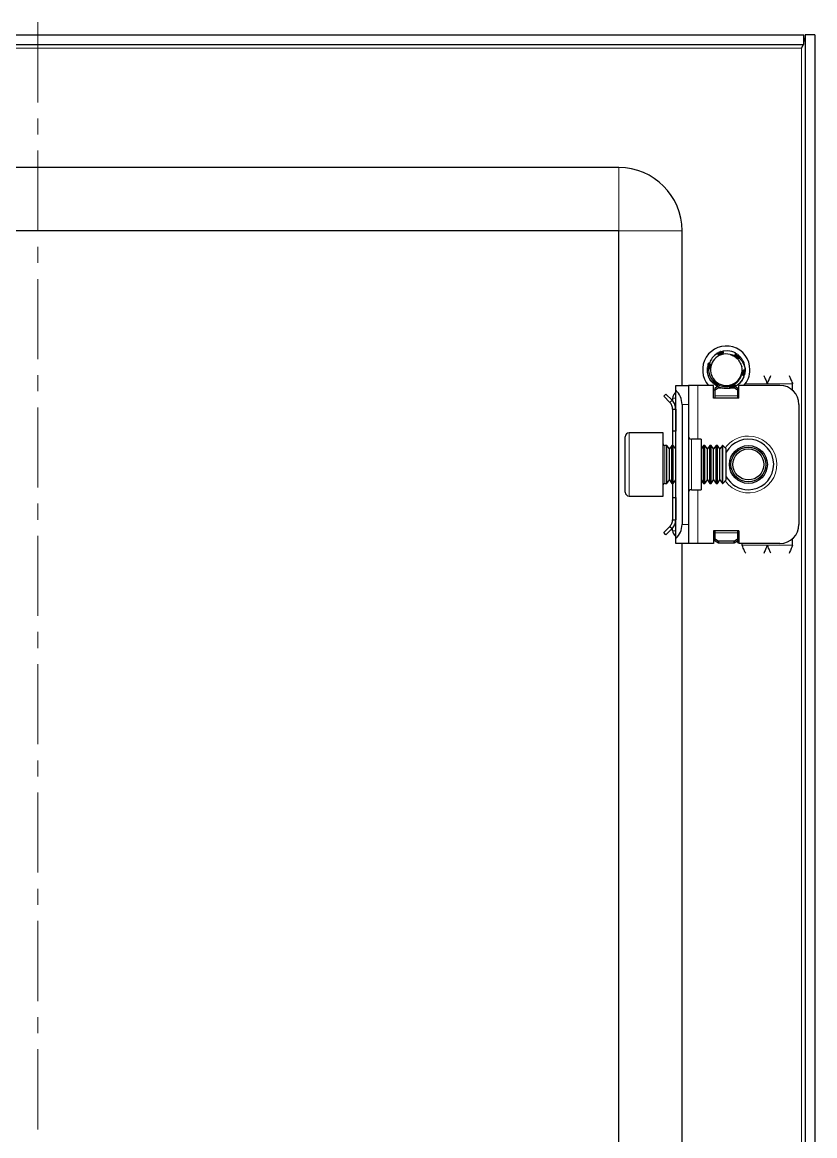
# Model space of a CAD drawing. Header units: millimetres. Extents: x 217 to 1169, y -597 to 1161.
# Drawn here: x 1043.3 to 1168.8, y 889.7 to 1066 of the extents above; entities that cross this region are included whole.
import ezdxf

# ---------------------------------------------------------------- set-up
doc = ezdxf.new("R2010")
doc.units = ezdxf.units.MM
doc.linetypes.add('CENTERX2', pattern=[20.32, 12.7, -2.54, 2.54, -2.54])
doc.layers.add('FORMAT', color=7, linetype='Continuous')

msp = doc.modelspace()

# ---------------------------------------------------------------- linework, layer by layer
at = {"color": 7, "linetype": 'Continuous', "lineweight": 25}
for p, q in [((924.48, 1064), (1167.08, 1064)), ((1167.08, 1062.5), (1167.08, 1064)), ((1168.78, 1064), (1167.28, 1064)), ((1167.28, 1064), (1167.28, -497)), ((1168.78, 1064), (1168.78, -497)), ((924.48, 1062.5), (1167.08, 1062.5)), ((1166.93, 1062.5), (1166.68, 1061.9)), ((1137.78, 1043), (953.78, 1043)), ((1137.78, 1033), (953.78, 1033)), ((1137.78, -466), (1137.78, 1033)), ((1147.78, 1008.5), (1147.78, 1033)), ((1153.16, 1013.53), (1153.36, 1013.64)), ((1153.33, 1013.63), (1153.29, 1013.61)), ((1153.34, 1013.56), (1153.29, 1013.61)), ((1153.33, 1013.63), (1153.56, 1013.71)), ((1153.52, 1013.72), (1153.47, 1013.7)), ((1153.71, 1013.8), (1153.66, 1013.79)), ((1153.71, 1013.8), (1153.93, 1013.88)), ((1153.9, 1013.87), (1153.85, 1013.86)), ((1154.09, 1013.92), (1154.05, 1013.91)), ((1154.98, 1014), (1154.23, 1013.93)), ((1151.86, 1011.71), (1151.94, 1011.94)), ((1151.92, 1011.9), (1151.9, 1011.85)), ((1156.48, 1013.48), (1156.43, 1013.51)), ((1156.64, 1013.36), (1156.6, 1013.39)), ((1156.8, 1013.22), (1156.76, 1013.26)), ((1156.94, 1013.08), (1156.91, 1013.12)), ((1156.94, 1013.08), (1157.06, 1012.95)), ((1157.05, 1012.96), (1157.04, 1012.98)), ((1157.07, 1011.87), (1157.24, 1011.46)), ((1151.78, 1011.1), (1151.81, 1011.35)), ((1151.78, 1010.89), (1151.81, 1011.13)), ((1151.78, 1011.1), (1151.78, 1011.05)), ((1151.78, 1010.89), (1151.79, 1010.84)), ((1151.8, 1011.3), (1151.79, 1011.25)), ((1151.8, 1010.69), (1151.8, 1010.65)), ((1151.82, 1011.51), (1151.82, 1011.46)), ((1151.82, 1010.5), (1151.83, 1010.46)), ((1151.86, 1011.71), (1151.85, 1011.66)), ((1151.86, 1010.32), (1151.87, 1010.28)), ((1151.91, 1010.14), (1151.92, 1010.1)), ((1157.62, 1010.02), (1157.63, 1010.07)), ((1157.67, 1010.2), (1157.68, 1010.25)), ((1157.77, 1010.81), (1157.71, 1010.5)), ((1157.72, 1010.4), (1157.73, 1010.45)), ((1157.75, 1010.6), (1157.76, 1010.65)), ((1157.77, 1010.81), (1157.78, 1010.86)), ((1157.78, 1011), (1157.78, 1011)), ((1146.78, 1008.5), (1148.78, 1008.5)), ((1146.78, 1007.74), (1146.78, 1008.5)), ((1148.78, 1008.5), (1148.78, 1005.5)), ((1150.28, 1008.5), (1148.78, 1008.5)), ((1152.78, 1008.5), (1150.28, 1008.5)), ((1151.97, 1009.97), (1151.97, 1009.96)), ((1152.56, 1008.99), (1152.59, 1008.96)), ((1152.69, 1008.85), (1152.72, 1008.82)), ((1152.78, 1006.5), (1152.78, 1008.5)), ((1153, 1008.59), (1152.79, 1008.77)), ((1152.84, 1008.72), (1152.88, 1008.69)), ((1153, 1008.59), (1153.04, 1008.56)), ((1153.03, 1008.12), (1153.37, 1008.37)), ((1153.17, 1008.47), (1153.21, 1008.45)), ((1153.35, 1008.37), (1153.21, 1008.48)), ((1153.35, 1008.37), (1153.35, 1008.48)), ((1153.35, 1008.37), (1153.39, 1008.34)), ((1156.13, 1008.41), (1156.53, 1008.12)), ((1156.78, 1006.5), (1156.78, 1008.5)), ((1163.28, 1008.5), (1156.78, 1008.5)), ((1157.55, 1009.89), (1157.45, 1009.7)), ((1157.56, 1009.88), (1157.46, 1009.7)), ((1165.28, 1007.74), (1165.28, 1008.75)), ((1145.22, 1007.14), (1144.87, 1006.79)), ((1145.84, 1005.81), (1144.87, 1006.79)), ((1146.2, 1006.17), (1145.22, 1007.14)), ((1146.57, 1007.21), (1146.78, 1007.42)), ((1146.78, 984.27), (1146.78, 1007.74)), ((1153.03, 1007.69), (1152.78, 1007.83)), ((1153.53, 1008.12), (1153.03, 1007.77)), ((1153.03, 1007.77), (1153.03, 1008.12)), ((1153.03, 1006.86), (1153.03, 1007.77)), ((1153.03, 1006.5), (1153.03, 1006.86)), ((1153.53, 1008.12), (1153.93, 1008.12)), ((1153.71, 1008.2), (1153.75, 1008.19)), ((1153.88, 1008.14), (1153.93, 1008.13)), ((1154.06, 1008.09), (1154.11, 1008.08)), ((1155.23, 1008.04), (1155.05, 1008.02)), ((1155.38, 1008.06), (1155.42, 1008.07)), ((1155.62, 1008.12), (1156.03, 1008.12)), ((1156.53, 1007.77), (1156.03, 1008.12)), ((1156.53, 1008.12), (1156.53, 1007.77)), ((1156.53, 1007.77), (1156.53, 1006.86)), ((1156.53, 1006.86), (1156.53, 1006.5)), ((1156.78, 1007.83), (1156.58, 1007.71)), ((1156.58, 1007.71), (1156.58, 1006.5)), ((1145.84, 1005.81), (1146.2, 1006.17)), ((1146.28, 1006.5), (1146.28, 1006.11)), ((1146.28, 1004.75), (1146.78, 1004.75)), ((1146.28, 1004.75), (1146.28, 1001.25)), ((1146.78, 1004.75), (1146.78, 1001.25)), ((1147.78, 1005.5), (1147.78, 986.5)), ((1148.78, 1005.5), (1148.78, 986.5)), ((1156.78, 1006.5), (1152.78, 1006.5)), ((1166.28, 1005.5), (1166.28, 986.5)), ((1146.78, 1001.25), (1146.28, 1001.25)), ((1146.28, 1001.25), (1146.28, 999)), ((1138.78, 991.6), (1138.78, 1000.4)), ((1144.78, 1001), (1139.38, 1001)), ((1144.78, 991), (1144.78, 1001)), ((1150.78, 1000), (1149.28, 1000)), ((1150.78, 1000), (1150.78, 992)), ((1145.39, 999), (1145.03, 999)), ((1145.78, 998.45), (1145.39, 999)), ((1145.39, 998.53), (1145.39, 999)), ((1145.39, 993), (1145.39, 998.53)), ((1146.17, 999), (1145.78, 998.45)), ((1145.78, 998.06), (1145.78, 998.45)), ((1145.78, 993.56), (1145.78, 998.06)), ((1146.39, 999), (1146.17, 999)), ((1146.17, 998.53), (1146.17, 999)), ((1146.17, 993), (1146.17, 998.53)), ((1146.78, 998.45), (1146.39, 999)), ((1146.39, 998.53), (1146.39, 999)), ((1146.39, 993), (1146.39, 998.53)), ((1151.17, 999), (1150.78, 998.45)), ((1151.39, 999), (1151.17, 999)), ((1151.17, 998.53), (1151.17, 999)), ((1151.17, 993), (1151.17, 998.53)), ((1151.78, 998.45), (1151.39, 999)), ((1151.39, 998.53), (1151.39, 999)), ((1151.39, 993), (1151.39, 998.53)), ((1152.17, 999), (1151.78, 998.45)), ((1151.78, 998.06), (1151.78, 998.45)), ((1151.78, 993.56), (1151.78, 998.06)), ((1152.39, 999), (1152.17, 999)), ((1152.17, 998.53), (1152.17, 999)), ((1152.17, 993), (1152.17, 998.53)), ((1152.78, 998.45), (1152.39, 999)), ((1152.39, 998.53), (1152.39, 999)), ((1152.39, 993), (1152.39, 998.53)), ((1153.17, 999), (1152.78, 998.45)), ((1152.78, 998.06), (1152.78, 998.45)), ((1152.78, 993.56), (1152.78, 998.06)), ((1153.39, 999), (1153.17, 999)), ((1153.17, 998.53), (1153.17, 999)), ((1153.17, 993), (1153.17, 998.53)), ((1153.78, 998.45), (1153.39, 999)), ((1153.39, 998.53), (1153.39, 999)), ((1153.39, 993), (1153.39, 998.53)), ((1154.17, 999), (1153.78, 998.45)), ((1153.78, 998.06), (1153.78, 998.45)), ((1153.78, 993.56), (1153.78, 998.06)), ((1154.23, 999), (1154.17, 999)), ((1154.17, 998.53), (1154.17, 999)), ((1154.17, 993), (1154.17, 998.53)), ((1154.78, 998.45), (1154.23, 999)), ((1154.23, 993), (1154.23, 999)), ((1154.78, 993.56), (1154.78, 998.45)), ((1145.03, 993), (1145.39, 993)), ((1145.39, 993), (1145.78, 993.56)), ((1145.78, 993.56), (1146.17, 993)), ((1146.17, 993), (1146.39, 993)), ((1146.28, 993), (1146.28, 990.75)), ((1146.39, 993), (1146.78, 993.56)), ((1150.78, 993.56), (1151.17, 993)), ((1151.17, 993), (1151.39, 993)), ((1151.39, 993), (1151.78, 993.56)), ((1151.78, 993.56), (1152.17, 993)), ((1152.17, 993), (1152.39, 993)), ((1152.39, 993), (1152.78, 993.56)), ((1152.78, 993.56), (1153.17, 993)), ((1153.17, 993), (1153.39, 993)), ((1153.39, 993), (1153.78, 993.56)), ((1153.78, 993.56), (1154.17, 993)), ((1154.17, 993), (1154.23, 993)), ((1154.23, 993), (1154.78, 993.56)), ((1139.38, 991), (1144.78, 991)), ((1146.28, 990.75), (1146.78, 990.75)), ((1146.28, 990.75), (1146.28, 987.25)), ((1146.78, 990.75), (1146.78, 987.25)), ((1149.28, 992), (1150.78, 992)), ((1146.28, 987.25), (1146.78, 987.25)), ((1145.84, 986.19), (1144.87, 985.22)), ((1146.2, 985.84), (1145.22, 984.86)), ((1145.84, 986.19), (1146.2, 985.84)), ((1146.28, 985.5), (1146.28, 985.96)), ((1148.78, 986.5), (1148.78, 983.5)), ((1156.78, 985.5), (1152.78, 985.5)), ((1152.78, 985.5), (1152.78, 983.5)), ((1153.03, 985.15), (1153.03, 985.5)), ((1156.53, 985.5), (1156.53, 985.15)), ((1156.58, 985.5), (1156.58, 983.62)), ((1156.78, 985.5), (1156.78, 983.5)), ((1145.22, 984.86), (1144.87, 985.22)), ((1146.78, 984.59), (1146.57, 984.8)), ((1146.78, 983.5), (1146.78, 984.27)), ((1153.03, 984.24), (1153.03, 985.15)), ((1153.03, 984.24), (1153.53, 983.88)), ((1153.03, 983.88), (1153.03, 984.24)), ((1153.53, 983.53), (1153.03, 983.88)), ((1156.03, 983.88), (1153.53, 983.88)), ((1153.53, 983.88), (1153.53, 983.53)), ((1156.03, 983.88), (1156.53, 984.24)), ((1156.03, 983.53), (1156.03, 983.88)), ((1156.53, 983.88), (1156.03, 983.53)), ((1156.53, 985.15), (1156.53, 984.24)), ((1156.53, 984.24), (1156.53, 983.88)), ((1156.58, 983.62), (1156.78, 983.62)), ((1165.28, 983.25), (1165.28, 984.27)), ((1148.78, 983.5), (1146.78, 983.5)), ((1147.78, 608.5), (1147.78, 983.5)), ((1150.28, 983.5), (1148.78, 983.5)), ((1152.78, 983.5), (1150.28, 983.5)), ((1156.03, 983.53), (1153.53, 983.53)), ((1163.28, 983.5), (1156.78, 983.5)), ((1157.28, 983.25), (1157.28, 983.5))]:
    msp.add_line(p, q, dxfattribs=at)
at = {"color": 8, "linetype": 'Continuous', "lineweight": 18}
for p, q in [((924.88, 1061.9), (1166.68, 1061.9)), ((1166.68, 1061.9), (1166.68, -494.9)), ((1137.78, 1033), (1137.78, 1043)), ((1137.78, 1033), (1147.78, 1033)), ((1150.28, 1008.5), (1150.28, 1000)), ((1157.78, 1008.75), (1161.28, 1008.75)), ((1165.28, 1008.75), (1161.28, 1008.75)), ((1146.78, 1007), (1146.57, 1007.21)), ((1156.53, 1006.86), (1153.03, 1006.86)), ((1146.78, 1006.5), (1146.28, 1006.5)), ((1148.78, 1005.5), (1147.78, 1005.5)), ((1139.38, 1001), (1139.38, 991)), ((1149.28, 1000), (1149.28, 992)), ((1145.03, 999), (1145.03, 994.39)), ((1145.03, 994.39), (1145.03, 993)), ((1150.28, 992), (1150.28, 983.5)), ((1146.78, 985.5), (1146.28, 985.5)), ((1147.78, 986.5), (1148.78, 986.5)), ((1146.78, 985), (1146.57, 984.8)), ((1153.03, 985.15), (1156.53, 985.15)), ((1161.28, 983.25), (1157.28, 983.25)), ((1165.28, 983.25), (1161.28, 983.25))]:
    msp.add_line(p, q, dxfattribs=at)
at = {"color": 7, "linetype": 'Continuous', "lineweight": 25}
for radius in [3, 2.76, 2.45]:
    msp.add_circle((1158.28, 996), radius, dxfattribs=at)
for centre, radius, start, end in [((1137.78, 1033), 10, 0, 90), ((1154.78, 1011), 3.75, 0, 221.8103), ((1154.78, 1011), 3, 59.9286, 86.2193), ((1154.78, 1011), 2.5, 108.5944, 168.5944), ((1154.78, 1011), 2.5, 75.8881, 108.5944), ((1154.78, 1011), 3, 360, 40.7437), ((1154.78, 1011), 2.5, 168.5944, 228.5944), ((1154.78, 1011), 2.5, 288.5944, 348.5944), ((1154.78, 1011), 2.5, 348.5944, 10.5165), ((1154.78, 1011), 3.75, 318.1897, 0), ((1154.78, 1011), 2.5, 228.5944, 288.5944), ((1163.28, 1005.5), 3, 0, 90), ((1147.28, 1006.5), 1, 135, 180), ((1144.78, 1005.5), 3, 360, 48.1897), ((1139.38, 1000.4), 0.6, 90, 180), ((1149.28, 1000.5), 0.5, 180, 270), ((1158.28, 996), 4, 270, 151.045), ((1145.03, 999.25), 0.25, 180, 270), ((1145.03, 992.75), 0.25, 90, 180), ((1158.28, 996), 4, 208.955, 270), ((1139.38, 991.6), 0.6, 180, 270), ((1149.28, 991.5), 0.5, 90, 180), ((1147.28, 985.5), 1, 180, 225), ((1144.78, 986.5), 3, 311.8103, 0), ((1163.28, 986.5), 3, 270, 360)]:
    msp.add_arc(centre, radius, start, end, dxfattribs=at)
at = {"color": 8, "linetype": 'Continuous', "lineweight": 18}
for start, end in [(215.4622, 90), (90, 144.5378)]:
    msp.add_arc((1158.28, 996), 4.5, start, end, dxfattribs=at)
at = {"color": 7, "linetype": 'Continuous', "lineweight": 25}
for points, knots in [([(1167.28, 1064), (1167.27, 1063.82), (1167.25, 1063.46), (1167.16, 1063.09), (1167.08, 1062.89), (1167.08, 1062.89)], [0, 0, 0, 0, 0.48755, 0.97507, 1, 1, 1, 1]), ([(1153.33, 1013.63), (1153.36, 1013.61), (1153.42, 1013.57), (1153.49, 1013.5), (1153.53, 1013.44), (1153.55, 1013.4), (1153.55, 1013.39)], [0, 0, 0, 0, 0.319514, 0.608493, 0.891527, 1, 1, 1, 1]), ([(1153.63, 1013.37), (1153.63, 1013.37), (1153.63, 1013.4), (1153.61, 1013.47), (1153.58, 1013.56), (1153.53, 1013.64), (1153.49, 1013.68), (1153.47, 1013.7)], [0, 0, 0, 0, 0.00279, 0.269575, 0.536371, 0.765499, 1, 1, 1, 1]), ([(1153.52, 1013.72), (1153.55, 1013.7), (1153.6, 1013.66), (1153.66, 1013.58), (1153.7, 1013.5), (1153.73, 1013.42), (1153.73, 1013.37), (1153.74, 1013.35)], [0, 0, 0, 0, 0.234253, 0.442787, 0.646465, 0.841043, 1, 1, 1, 1]), ([(1153.77, 1013.34), (1153.77, 1013.37), (1153.78, 1013.44), (1153.78, 1013.53), (1153.75, 1013.63), (1153.71, 1013.71), (1153.68, 1013.76), (1153.66, 1013.79)], [0, 0, 0, 0, 0.181695, 0.396783, 0.61186, 0.803681, 1, 1, 1, 1]), ([(1153.71, 1013.8), (1153.73, 1013.78), (1153.78, 1013.73), (1153.83, 1013.65), (1153.87, 1013.57), (1153.88, 1013.48), (1153.88, 1013.41), (1153.87, 1013.37), (1153.87, 1013.35)], [0, 0, 0, 0, 0.208724, 0.39105, 0.568219, 0.73683, 0.894853, 1, 1, 1, 1]), ([(1153.89, 1013.35), (1153.89, 1013.36), (1153.91, 1013.4), (1153.93, 1013.47), (1153.94, 1013.57), (1153.93, 1013.67), (1153.9, 1013.77), (1153.87, 1013.83), (1153.85, 1013.86)], [0, 0, 0, 0, 0.043388, 0.23288, 0.422274, 0.611632, 0.803279, 1, 1, 1, 1]), ([(1153.9, 1013.87), (1153.92, 1013.84), (1153.96, 1013.79), (1154, 1013.7), (1154.02, 1013.62), (1154.02, 1013.54), (1154.01, 1013.46), (1154, 1013.41), (1153.98, 1013.38), (1153.98, 1013.37)], [0, 0, 0, 0, 0.198483, 0.367712, 0.531083, 0.685778, 0.830503, 0.965152, 1, 1, 1, 1]), ([(1154.23, 1013.93), (1154.24, 1013.91), (1154.26, 1013.86), (1154.28, 1013.79), (1154.28, 1013.71), (1154.26, 1013.63), (1154.22, 1013.55), (1154.16, 1013.47), (1154.07, 1013.41), (1154.01, 1013.38), (1153.98, 1013.37)], [0, 0, 0, 0, 0.098631, 0.238541, 0.378532, 0.49895, 0.601027, 0.777401, 0.9101, 1, 1, 1, 1]), ([(1154, 1013.39), (1154.01, 1013.41), (1154.04, 1013.46), (1154.07, 1013.55), (1154.09, 1013.65), (1154.09, 1013.78), (1154.06, 1013.86), (1154.05, 1013.91)], [0, 0, 0, 0, 0.13286, 0.29106, 0.491007, 0.69089, 1, 1, 1, 1]), ([(1154.09, 1013.92), (1154.1, 1013.9), (1154.13, 1013.84), (1154.16, 1013.76), (1154.17, 1013.68), (1154.16, 1013.6), (1154.13, 1013.51), (1154.09, 1013.45), (1154.06, 1013.41)], [0, 0, 0, 0, 0.16279, 0.324686, 0.479688, 0.626058, 0.76302, 1, 1, 1, 1]), ([(1154.08, 1013.42), (1154.09, 1013.43), (1154.12, 1013.45), (1154.15, 1013.51), (1154.2, 1013.59), (1154.23, 1013.68), (1154.24, 1013.77), (1154.24, 1013.86), (1154.24, 1013.91), (1154.23, 1013.93)], [0, 0, 0, 0, 0.036757, 0.196192, 0.355485, 0.51469, 0.719746, 0.882005, 1, 1, 1, 1]), ([(1156.25, 1013.19), (1156.24, 1013.21), (1156.23, 1013.25), (1156.22, 1013.33), (1156.23, 1013.42), (1156.24, 1013.51), (1156.27, 1013.57), (1156.28, 1013.6)], [0, 0, 0, 0, 0.113604, 0.31095, 0.508229, 0.75166, 1, 1, 1, 1]), ([(1156.3, 1013.59), (1156.3, 1013.55), (1156.3, 1013.48), (1156.27, 1013.39), (1156.25, 1013.33), (1156.23, 1013.3), (1156.23, 1013.3)], [0, 0, 0, 0, 0.357139, 0.680979, 0.998183, 1, 1, 1, 1]), ([(1156.27, 1013.58), (1156.32, 1013.57), (1156.38, 1013.55), (1156.42, 1013.51), (1156.43, 1013.5)], [0, 0, 0, 0, 0.802453, 1, 1, 1, 1]), ([(1152.33, 1011.54), (1152.31, 1011.56), (1152.29, 1011.61), (1152.24, 1011.67), (1152.16, 1011.74), (1152.08, 1011.8), (1151.99, 1011.83), (1151.93, 1011.85), (1151.9, 1011.85)], [0, 0, 0, 0, 0.112687, 0.266978, 0.464332, 0.661607, 0.829157, 1, 1, 1, 1]), ([(1151.91, 1011.83), (1151.91, 1011.86), (1151.93, 1011.97), (1151.98, 1012.07), (1152.02, 1012.15)], [0, 0, 0, 0, 0.218168, 1, 1, 1, 1]), ([(1151.92, 1011.9), (1151.95, 1011.89), (1152.01, 1011.89), (1152.09, 1011.87), (1152.16, 1011.83), (1152.23, 1011.78), (1152.28, 1011.73), (1152.31, 1011.67), (1152.33, 1011.63), (1152.34, 1011.61)], [0, 0, 0, 0, 0.164802, 0.328662, 0.485343, 0.633184, 0.771489, 0.900657, 1, 1, 1, 1]), ([(1153.32, 1013.56), (1153.25, 1013.51), (1152.9, 1013.28), (1152.41, 1012.77), (1152.18, 1012.22), (1152.08, 1011.97)], [0, 0, 0, 0, 0.128781, 0.613629, 1, 1, 1, 1]), ([(1152.08, 1011.97), (1152.08, 1011.97), (1152.11, 1011.96), (1152.17, 1011.93), (1152.23, 1011.89), (1152.27, 1011.83), (1152.31, 1011.76), (1152.34, 1011.65), (1152.34, 1011.56), (1152.33, 1011.51), (1152.33, 1011.5)], [0, 0, 0, 0, 0.022761, 0.192243, 0.346896, 0.477535, 0.588677, 0.783334, 0.968624, 1, 1, 1, 1]), ([(1152.35, 1011.57), (1152.34, 1011.6), (1152.33, 1011.67), (1152.29, 1011.75), (1152.24, 1011.83), (1152.18, 1011.89), (1152.13, 1011.94), (1152.09, 1011.96), (1152.08, 1011.97)], [0, 0, 0, 0, 0.182737, 0.363423, 0.543947, 0.724373, 0.904747, 1, 1, 1, 1]), ([(1153.98, 1013.37), (1153.97, 1013.37), (1153.92, 1013.35), (1153.85, 1013.34), (1153.75, 1013.34), (1153.66, 1013.35), (1153.57, 1013.38), (1153.49, 1013.42), (1153.41, 1013.46), (1153.36, 1013.51), (1153.33, 1013.55), (1153.32, 1013.56)], [0, 0, 0, 0, 0.0429601, 0.1733, 0.2742626, 0.4010814, 0.5277159, 0.6542588, 0.7807587, 0.9368521, 1, 1, 1, 1]), ([(1155.39, 1013.43), (1155.67, 1013.38), (1155.97, 1013.32), (1156.24, 1013.19), (1156.25, 1013.19)], [0, 0, 0, 0, 0.965671, 1, 1, 1, 1]), ([(1155.39, 1013.43), (1155.48, 1013.39), (1155.62, 1013.33), (1155.75, 1013.26), (1155.79, 1013.24)], [0, 0, 0, 0, 0.681733, 1, 1, 1, 1]), ([(1155.79, 1013.24), (1155.86, 1013.2), (1156.18, 1013.04), (1156.7, 1012.63), (1156.95, 1012.12), (1157.07, 1011.87)], [0, 0, 0, 0, 0.130652, 0.560007, 1, 1, 1, 1]), ([(1156.24, 1013.21), (1156.26, 1013.23), (1156.31, 1013.27), (1156.37, 1013.34), (1156.41, 1013.42), (1156.43, 1013.48), (1156.43, 1013.51)], [0, 0, 0, 0, 0.228254, 0.510351, 0.752319, 1, 1, 1, 1]), ([(1156.85, 1012.79), (1156.83, 1012.78), (1156.79, 1012.77), (1156.7, 1012.76), (1156.6, 1012.78), (1156.52, 1012.82), (1156.44, 1012.87), (1156.35, 1012.95), (1156.28, 1013.07), (1156.26, 1013.15), (1156.25, 1013.19)], [0, 0, 0, 0, 0.0736464, 0.1695635, 0.351373, 0.4388934, 0.519676, 0.6829056, 0.8511995, 1, 1, 1, 1]), ([(1156.48, 1013.48), (1156.47, 1013.44), (1156.46, 1013.37), (1156.43, 1013.28), (1156.38, 1013.2), (1156.33, 1013.14), (1156.29, 1013.11), (1156.27, 1013.1)], [0, 0, 0, 0, 0.240212, 0.454711, 0.664287, 0.864517, 1, 1, 1, 1]), ([(1156.29, 1013.07), (1156.31, 1013.08), (1156.37, 1013.1), (1156.45, 1013.16), (1156.52, 1013.23), (1156.57, 1013.3), (1156.59, 1013.36), (1156.6, 1013.39)], [0, 0, 0, 0, 0.172104, 0.391099, 0.610089, 0.802801, 1, 1, 1, 1]), ([(1156.64, 1013.36), (1156.64, 1013.32), (1156.62, 1013.25), (1156.58, 1013.17), (1156.52, 1013.1), (1156.46, 1013.04), (1156.4, 1013), (1156.35, 1012.99), (1156.34, 1012.99)], [0, 0, 0, 0, 0.209239, 0.392702, 0.571062, 0.740844, 0.899958, 1, 1, 1, 1]), ([(1156.35, 1012.96), (1156.36, 1012.96), (1156.4, 1012.97), (1156.48, 1013), (1156.57, 1013.04), (1156.65, 1013.1), (1156.71, 1013.17), (1156.75, 1013.23), (1156.76, 1013.26)], [0, 0, 0, 0, 0.0505, 0.241124, 0.431653, 0.622154, 0.808692, 1, 1, 1, 1]), ([(1156.8, 1013.22), (1156.79, 1013.19), (1156.76, 1013.13), (1156.71, 1013.05), (1156.65, 1012.99), (1156.58, 1012.94), (1156.5, 1012.91), (1156.45, 1012.9), (1156.42, 1012.9), (1156.41, 1012.9)], [0, 0, 0, 0, 0.198035, 0.367663, 0.531495, 0.686664, 0.831818, 0.981917, 1, 1, 1, 1]), ([(1156.43, 1012.88), (1156.43, 1012.88), (1156.47, 1012.88), (1156.53, 1012.89), (1156.62, 1012.91), (1156.7, 1012.94), (1156.78, 1012.99), (1156.85, 1013.04), (1156.89, 1013.09), (1156.91, 1013.12)], [0, 0, 0, 0, 0.018281, 0.175639, 0.332896, 0.490097, 0.647274, 0.821632, 1, 1, 1, 1]), ([(1156.94, 1013.08), (1156.93, 1013.06), (1156.9, 1013.01), (1156.84, 1012.94), (1156.77, 1012.89), (1156.7, 1012.85), (1156.63, 1012.83), (1156.55, 1012.83), (1156.5, 1012.84), (1156.48, 1012.84)], [0, 0, 0, 0, 0.159446, 0.318034, 0.469983, 0.61348, 0.747649, 0.872856, 1, 1, 1, 1]), ([(1156.49, 1012.83), (1156.52, 1012.82), (1156.58, 1012.81), (1156.66, 1012.81), (1156.74, 1012.82), (1156.83, 1012.84), (1156.93, 1012.89), (1157, 1012.95), (1157.04, 1012.98)], [0, 0, 0, 0, 0.149407, 0.278563, 0.407661, 0.536722, 0.727045, 1, 1, 1, 1]), ([(1157.05, 1012.96), (1157.04, 1012.94), (1157.01, 1012.89), (1156.94, 1012.83), (1156.89, 1012.8), (1156.86, 1012.79), (1156.85, 1012.79)], [0, 0, 0, 0, 0.315056, 0.630194, 0.945514, 1, 1, 1, 1]), ([(1156.85, 1012.79), (1156.88, 1012.76), (1157.12, 1012.54), (1157.47, 1012.08), (1157.71, 1011.47), (1157.76, 1011.12), (1157.78, 1011)], [0, 0, 0, 0, 0.050685, 0.485619, 0.826643, 1, 1, 1, 1]), ([(1151.78, 1011.1), (1151.81, 1011.11), (1151.88, 1011.14), (1151.97, 1011.17), (1152.06, 1011.17), (1152.11, 1011.16), (1152.13, 1011.16)], [0, 0, 0, 0, 0.2937792, 0.5589816, 0.8184942, 1, 1, 1, 1]), ([(1152.01, 1011.07), (1151.99, 1011.07), (1151.94, 1011.08), (1151.87, 1011.07), (1151.81, 1011.06), (1151.78, 1011.05)], [0, 0, 0, 0, 0.236131, 0.613435, 1, 1, 1, 1]), ([(1152.56, 1008.99), (1152.43, 1009.14), (1152.15, 1009.49), (1151.86, 1010.15), (1151.81, 1010.66), (1151.78, 1010.92)], [0, 0, 0, 0, 0.274163, 0.639603, 1, 1, 1, 1]), ([(1152.18, 1011.2), (1152.17, 1011.21), (1152.14, 1011.23), (1152.06, 1011.25), (1151.97, 1011.27), (1151.88, 1011.27), (1151.82, 1011.26), (1151.79, 1011.25)], [0, 0, 0, 0, 0.050156, 0.304513, 0.55888, 0.776903, 1, 1, 1, 1]), ([(1151.89, 1010.26), (1151.88, 1010.3), (1151.81, 1010.45), (1151.8, 1010.61), (1151.79, 1010.73)], [0, 0, 0, 0, 0.28291, 1, 1, 1, 1]), ([(1151.8, 1011.3), (1151.83, 1011.32), (1151.89, 1011.34), (1151.99, 1011.35), (1152.08, 1011.35), (1152.16, 1011.33), (1152.22, 1011.31), (1152.24, 1011.29), (1152.24, 1011.29)], [0, 0, 0, 0, 0.227908, 0.430276, 0.627707, 0.816134, 0.99284, 1, 1, 1, 1]), ([(1151.82, 1011.51), (1151.86, 1011.52), (1151.92, 1011.53), (1152.02, 1011.54), (1152.11, 1011.52), (1152.19, 1011.49), (1152.25, 1011.45), (1152.29, 1011.42), (1152.3, 1011.4)], [0, 0, 0, 0, 0.205811, 0.38496, 0.558827, 0.724121, 0.878934, 1, 1, 1, 1]), ([(1152.26, 1011.32), (1152.23, 1011.34), (1152.18, 1011.38), (1152.09, 1011.43), (1152, 1011.45), (1151.91, 1011.47), (1151.85, 1011.46), (1151.82, 1011.46)], [0, 0, 0, 0, 0.19243, 0.403622, 0.614801, 0.805152, 1, 1, 1, 1]), ([(1152.29, 1011.45), (1152.27, 1011.48), (1152.22, 1011.52), (1152.14, 1011.58), (1152.05, 1011.63), (1151.96, 1011.65), (1151.89, 1011.66), (1151.85, 1011.66)], [0, 0, 0, 0, 0.183111, 0.381533, 0.579913, 0.787111, 1, 1, 1, 1]), ([(1151.86, 1011.71), (1151.9, 1011.71), (1151.97, 1011.72), (1152.06, 1011.71), (1152.14, 1011.68), (1152.21, 1011.64), (1152.27, 1011.59), (1152.3, 1011.55), (1152.32, 1011.53)], [0, 0, 0, 0, 0.207037, 0.38272, 0.55212, 0.712365, 0.86221, 1, 1, 1, 1]), ([(1152.04, 1009.78), (1152.04, 1009.78), (1151.97, 1009.9), (1151.93, 1010.03), (1151.9, 1010.16)], [0, 0, 0, 0, 0.0259277, 1, 1, 1, 1]), ([(1152.33, 1011.5), (1152.32, 1011.47), (1152.3, 1011.39), (1152.25, 1011.29), (1152.18, 1011.2), (1152.12, 1011.14), (1152.05, 1011.09), (1151.99, 1011.06), (1151.95, 1011.05), (1151.94, 1011.04)], [0, 0, 0, 0, 0.125166, 0.336769, 0.488675, 0.640371, 0.791962, 0.943503, 1, 1, 1, 1]), ([(1151.94, 1011.04), (1151.95, 1010.97), (1151.97, 1010.58), (1152.14, 1009.91), (1152.51, 1009.43), (1152.68, 1009.21)], [0, 0, 0, 0, 0.108003, 0.585763, 1, 1, 1, 1]), ([(1155.94, 1008.64), (1156, 1008.68), (1156.33, 1008.86), (1156.82, 1009.33), (1157.13, 1009.92), (1157.22, 1010.26), (1157.23, 1010.31)], [0, 0, 0, 0, 0.104785, 0.513079, 0.918136, 1, 1, 1, 1]), ([(1157.23, 1010.31), (1157.23, 1010.35), (1157.22, 1010.41), (1157.23, 1010.48), (1157.23, 1010.51)], [0, 0, 0, 0, 0.5444726, 1, 1, 1, 1]), ([(1157.67, 1010.2), (1157.64, 1010.2), (1157.58, 1010.2), (1157.49, 1010.22), (1157.42, 1010.25), (1157.35, 1010.29), (1157.29, 1010.34), (1157.25, 1010.4), (1157.23, 1010.43), (1157.22, 1010.45)], [0, 0, 0, 0, 0.165667, 0.330522, 0.488809, 0.638525, 0.778629, 0.909213, 1, 1, 1, 1]), ([(1157.62, 1010.02), (1157.59, 1010.03), (1157.53, 1010.03), (1157.45, 1010.06), (1157.38, 1010.11), (1157.32, 1010.16), (1157.28, 1010.22), (1157.25, 1010.28), (1157.23, 1010.34), (1157.22, 1010.37), (1157.22, 1010.38)], [0, 0, 0, 0, 0.154027, 0.307095, 0.452862, 0.590123, 0.718565, 0.838856, 0.95247, 1, 1, 1, 1]), ([(1157.23, 1010.51), (1157.23, 1010.52), (1157.24, 1010.56), (1157.26, 1010.62), (1157.28, 1010.66), (1157.29, 1010.67)], [0, 0, 0, 0, 0.157682, 0.8030401, 1, 1, 1, 1]), ([(1157.29, 1010.67), (1157.3, 1010.78), (1157.31, 1011.04), (1157.27, 1011.3), (1157.24, 1011.46)], [0, 0, 0, 0, 0.408521, 1, 1, 1, 1]), ([(1157.25, 1010.51), (1157.27, 1010.49), (1157.3, 1010.44), (1157.36, 1010.38), (1157.43, 1010.33), (1157.51, 1010.29), (1157.6, 1010.26), (1157.65, 1010.25), (1157.68, 1010.25)], [0, 0, 0, 0, 0.137266, 0.30795, 0.478578, 0.649185, 0.822833, 1, 1, 1, 1]), ([(1157.25, 1010.36), (1157.26, 1010.35), (1157.28, 1010.31), (1157.33, 1010.25), (1157.4, 1010.18), (1157.48, 1010.12), (1157.56, 1010.09), (1157.61, 1010.07), (1157.63, 1010.07)], [0, 0, 0, 0, 0.076151, 0.276704, 0.47712, 0.677473, 0.837574, 1, 1, 1, 1]), ([(1157.26, 1010.65), (1157.27, 1010.64), (1157.3, 1010.61), (1157.36, 1010.55), (1157.45, 1010.5), (1157.54, 1010.46), (1157.63, 1010.44), (1157.7, 1010.45), (1157.73, 1010.45)], [0, 0, 0, 0, 0.069872, 0.258455, 0.446951, 0.635422, 0.81547, 1, 1, 1, 1]), ([(1157.72, 1010.4), (1157.68, 1010.39), (1157.62, 1010.38), (1157.52, 1010.38), (1157.44, 1010.41), (1157.36, 1010.44), (1157.3, 1010.48), (1157.27, 1010.52), (1157.26, 1010.53)], [0, 0, 0, 0, 0.208898, 0.388587, 0.562428, 0.727295, 0.881578, 1, 1, 1, 1]), ([(1157.75, 1010.6), (1157.72, 1010.59), (1157.65, 1010.57), (1157.56, 1010.56), (1157.47, 1010.57), (1157.39, 1010.6), (1157.33, 1010.63), (1157.29, 1010.65), (1157.28, 1010.66)], [0, 0, 0, 0, 0.214065, 0.402363, 0.585629, 0.760234, 0.923894, 1, 1, 1, 1]), ([(1157.29, 1010.72), (1157.3, 1010.73), (1157.31, 1010.76), (1157.36, 1010.81), (1157.41, 1010.87), (1157.47, 1010.91), (1157.55, 1010.96), (1157.63, 1010.99), (1157.71, 1011), (1157.76, 1011), (1157.78, 1011)], [0, 0, 0, 0, 0.060221, 0.18113, 0.301988, 0.42281, 0.589437, 0.75603, 0.87711, 1, 1, 1, 1]), ([(1157.32, 1010.76), (1157.34, 1010.74), (1157.39, 1010.7), (1157.49, 1010.67), (1157.58, 1010.64), (1157.67, 1010.64), (1157.73, 1010.65), (1157.76, 1010.65)], [0, 0, 0, 0, 0.189173, 0.404697, 0.62022, 0.807935, 1, 1, 1, 1]), ([(1157.77, 1010.81), (1157.74, 1010.79), (1157.68, 1010.76), (1157.58, 1010.75), (1157.49, 1010.75), (1157.41, 1010.76), (1157.36, 1010.78), (1157.34, 1010.79)], [0, 0, 0, 0, 0.235039, 0.445532, 0.651268, 0.847853, 1, 1, 1, 1]), ([(1157.42, 1010.87), (1157.45, 1010.86), (1157.51, 1010.84), (1157.6, 1010.83), (1157.69, 1010.83), (1157.75, 1010.85), (1157.78, 1010.86)], [0, 0, 0, 0, 0.237597, 0.516729, 0.755527, 1, 1, 1, 1]), ([(1157.78, 1011.01), (1157.75, 1011), (1157.69, 1010.96), (1157.6, 1010.94), (1157.54, 1010.93), (1157.51, 1010.93)], [0, 0, 0, 0, 0.3712256, 0.7088717, 1, 1, 1, 1]), ([(1157.72, 1010.4), (1157.71, 1010.35), (1157.7, 1010.27), (1157.66, 1010.19), (1157.65, 1010.17)], [0, 0, 0, 0, 0.657988, 1, 1, 1, 1]), ([(1157.78, 1011.01), (1157.78, 1010.96), (1157.79, 1010.88), (1157.77, 1010.81), (1157.76, 1010.78)], [0, 0, 0, 0, 0.659859, 1, 1, 1, 1]), ([(1160.71, 1010.07), (1160.79, 1009.91), (1160.96, 1009.56), (1161.15, 1009.07), (1161.27, 1008.79), (1161.28, 1008.75)], [0, 0, 0, 0, 0.415483, 0.917152, 1, 1, 1, 1]), ([(1161.28, 1008.75), (1161.38, 1009), (1161.57, 1009.48), (1161.76, 1009.88), (1161.85, 1010.08)], [0, 0, 0, 0, 0.502065, 1, 1, 1, 1]), ([(1164.71, 1010.07), (1164.79, 1009.91), (1164.96, 1009.56), (1165.15, 1009.07), (1165.27, 1008.79), (1165.28, 1008.75)], [0, 0, 0, 0, 0.415483, 0.917152, 1, 1, 1, 1]), ([(1152.47, 1009.12), (1152.43, 1009.16), (1152.29, 1009.3), (1152.2, 1009.47), (1152.13, 1009.59)], [0, 0, 0, 0, 0.288707, 1, 1, 1, 1]), ([(1152.56, 1008.99), (1152.57, 1009.02), (1152.6, 1009.07), (1152.67, 1009.12), (1152.74, 1009.17), (1152.81, 1009.2), (1152.88, 1009.21), (1152.95, 1009.21), (1152.99, 1009.2), (1153, 1009.2)], [0, 0, 0, 0, 0.169226, 0.337427, 0.497935, 0.649179, 0.790582, 0.922688, 1, 1, 1, 1]), ([(1153.05, 1009.16), (1153.04, 1009.16), (1152.97, 1009.16), (1152.87, 1009.14), (1152.76, 1009.1), (1152.67, 1009.04), (1152.62, 1008.99), (1152.59, 1008.96)], [0, 0, 0, 0, 0.046579, 0.362688, 0.551736, 0.740753, 1, 1, 1, 1]), ([(1152.68, 1009.21), (1152.69, 1009.21), (1152.71, 1009.22), (1152.77, 1009.24), (1152.85, 1009.25), (1152.96, 1009.23), (1153.06, 1009.19), (1153.11, 1009.14), (1153.13, 1009.13)], [0, 0, 0, 0, 0.045866, 0.230744, 0.387461, 0.658246, 0.861978, 1, 1, 1, 1]), ([(1153.04, 1009.19), (1153.01, 1009.2), (1152.95, 1009.22), (1152.86, 1009.23), (1152.77, 1009.23), (1152.71, 1009.21), (1152.68, 1009.21)], [0, 0, 0, 0, 0.251795, 0.502165, 0.752314, 1, 1, 1, 1]), ([(1152.69, 1008.85), (1152.7, 1008.89), (1152.73, 1008.95), (1152.79, 1009.02), (1152.86, 1009.07), (1152.93, 1009.11), (1153, 1009.14), (1153.05, 1009.14), (1153.07, 1009.14)], [0, 0, 0, 0, 0.211659, 0.390361, 0.562352, 0.724819, 0.876696, 1, 1, 1, 1]), ([(1153.17, 1009.08), (1153.16, 1009.08), (1153.11, 1009.08), (1153.04, 1009.06), (1152.95, 1009.03), (1152.86, 1008.97), (1152.78, 1008.91), (1152.74, 1008.85), (1152.72, 1008.82)], [0, 0, 0, 0, 0.0538799, 0.2360508, 0.4181152, 0.6001356, 0.7972381, 1, 1, 1, 1]), ([(1152.84, 1008.72), (1152.85, 1008.75), (1152.87, 1008.82), (1152.92, 1008.9), (1152.98, 1008.97), (1153.04, 1009.02), (1153.11, 1009.05), (1153.16, 1009.06), (1153.19, 1009.06)], [0, 0, 0, 0, 0.203485, 0.379971, 0.551008, 0.713426, 0.865499, 1, 1, 1, 1]), ([(1153.24, 1009), (1153.24, 1009), (1153.2, 1008.99), (1153.14, 1008.96), (1153.05, 1008.91), (1152.98, 1008.84), (1152.92, 1008.77), (1152.89, 1008.71), (1152.88, 1008.69)], [0, 0, 0, 0, 0.002693, 0.20821, 0.413641, 0.619057, 0.807274, 1, 1, 1, 1]), ([(1153, 1008.59), (1153.01, 1008.62), (1153.02, 1008.69), (1153.06, 1008.78), (1153.11, 1008.86), (1153.17, 1008.92), (1153.22, 1008.96), (1153.25, 1008.97), (1153.25, 1008.97)], [0, 0, 0, 0, 0.2228312, 0.4200991, 0.6124087, 0.7958503, 0.9678945, 1, 1, 1, 1]), ([(1153.3, 1008.87), (1153.29, 1008.87), (1153.24, 1008.84), (1153.18, 1008.79), (1153.12, 1008.72), (1153.07, 1008.64), (1153.05, 1008.59), (1153.04, 1008.56)], [0, 0, 0, 0, 0.0849649, 0.3293377, 0.5737157, 0.7844106, 1, 1, 1, 1]), ([(1153.13, 1009.13), (1153.14, 1009.12), (1153.17, 1009.09), (1153.22, 1009.02), (1153.27, 1008.94), (1153.31, 1008.85), (1153.33, 1008.77), (1153.33, 1008.71), (1153.34, 1008.68)], [0, 0, 0, 0, 0.066273, 0.267344, 0.423096, 0.618734, 0.814089, 1, 1, 1, 1]), ([(1153.17, 1008.47), (1153.17, 1008.51), (1153.18, 1008.58), (1153.21, 1008.67), (1153.25, 1008.75), (1153.29, 1008.8), (1153.31, 1008.82), (1153.31, 1008.82)], [0, 0, 0, 0, 0.275174, 0.522846, 0.765225, 0.99702, 1, 1, 1, 1]), ([(1153.34, 1008.69), (1153.31, 1008.66), (1153.28, 1008.61), (1153.23, 1008.53), (1153.22, 1008.47), (1153.21, 1008.45)], [0, 0, 0, 0, 0.36332, 0.677837, 1, 1, 1, 1]), ([(1153.41, 1008.66), (1153.41, 1008.65), (1153.42, 1008.62), (1153.41, 1008.56), (1153.38, 1008.47), (1153.35, 1008.41), (1153.33, 1008.38)], [0, 0, 0, 0, 0.0582551, 0.3055086, 0.6471604, 1, 1, 1, 1]), ([(1155.38, 1008.06), (1155.35, 1008.06), (1155.03, 1008), (1154.39, 1007.99), (1153.73, 1008.17), (1153.4, 1008.34), (1153.33, 1008.38)], [0, 0, 0, 0, 0.044285, 0.46488, 0.894202, 1, 1, 1, 1]), ([(1153.34, 1008.68), (1153.4, 1008.65), (1153.73, 1008.47), (1154.4, 1008.29), (1155.02, 1008.33), (1155.31, 1008.4), (1155.31, 1008.4)], [0, 0, 0, 0, 0.102158, 0.551599, 0.99962, 1, 1, 1, 1]), ([(1155.31, 1008.4), (1155.32, 1008.42), (1155.34, 1008.47), (1155.4, 1008.54), (1155.49, 1008.6), (1155.55, 1008.62), (1155.58, 1008.63)], [0, 0, 0, 0, 0.153621, 0.528305, 0.811762, 1, 1, 1, 1]), ([(1155.46, 1008.57), (1155.43, 1008.55), (1155.38, 1008.51), (1155.34, 1008.45), (1155.32, 1008.41), (1155.31, 1008.4)], [0, 0, 0, 0, 0.41332, 0.833507, 1, 1, 1, 1]), ([(1155.38, 1008.06), (1155.37, 1008.09), (1155.34, 1008.14), (1155.33, 1008.23), (1155.33, 1008.31), (1155.34, 1008.39), (1155.37, 1008.48), (1155.42, 1008.53), (1155.45, 1008.57)], [0, 0, 0, 0, 0.162579, 0.32416, 0.478216, 0.623372, 0.759205, 1, 1, 1, 1]), ([(1155.49, 1008.57), (1155.49, 1008.57), (1155.46, 1008.52), (1155.43, 1008.44), (1155.4, 1008.32), (1155.4, 1008.24), (1155.4, 1008.15), (1155.42, 1008.1), (1155.42, 1008.07)], [0, 0, 0, 0, 0.001313, 0.309582, 0.493731, 0.677835, 0.837663, 1, 1, 1, 1]), ([(1155.57, 1008.11), (1155.55, 1008.14), (1155.51, 1008.19), (1155.48, 1008.28), (1155.47, 1008.36), (1155.47, 1008.45), (1155.49, 1008.52), (1155.51, 1008.58), (1155.53, 1008.61), (1155.54, 1008.62)], [0, 0, 0, 0, 0.195461, 0.359649, 0.517607, 0.666788, 0.806268, 0.936243, 1, 1, 1, 1]), ([(1155.61, 1008.62), (1155.6, 1008.6), (1155.57, 1008.54), (1155.56, 1008.46), (1155.55, 1008.37), (1155.56, 1008.25), (1155.59, 1008.17), (1155.61, 1008.12)], [0, 0, 0, 0, 0.1470651, 0.3212312, 0.4953456, 0.6694433, 1, 1, 1, 1]), ([(1155.58, 1008.63), (1155.59, 1008.64), (1155.64, 1008.65), (1155.72, 1008.66), (1155.82, 1008.66), (1155.89, 1008.65), (1155.93, 1008.64), (1155.94, 1008.64)], [0, 0, 0, 0, 0.099011, 0.388276, 0.61301, 0.895384, 1, 1, 1, 1]), ([(1155.76, 1008.17), (1155.73, 1008.19), (1155.69, 1008.24), (1155.64, 1008.33), (1155.62, 1008.41), (1155.61, 1008.49), (1155.61, 1008.57), (1155.62, 1008.61), (1155.63, 1008.62)], [0, 0, 0, 0, 0.213002, 0.396975, 0.575181, 0.744364, 0.902779, 1, 1, 1, 1]), ([(1155.73, 1008.66), (1155.73, 1008.66), (1155.71, 1008.62), (1155.71, 1008.55), (1155.7, 1008.45), (1155.72, 1008.35), (1155.75, 1008.26), (1155.79, 1008.21), (1155.8, 1008.18)], [0, 0, 0, 0, 0.019058, 0.219488, 0.419831, 0.620151, 0.807785, 1, 1, 1, 1]), ([(1155.95, 1008.24), (1155.92, 1008.26), (1155.87, 1008.31), (1155.81, 1008.39), (1155.78, 1008.47), (1155.76, 1008.55), (1155.75, 1008.62), (1155.76, 1008.65), (1155.76, 1008.66)], [0, 0, 0, 0, 0.218347, 0.41099, 0.598711, 0.777744, 0.945667, 1, 1, 1, 1]), ([(1155.86, 1008.66), (1155.86, 1008.64), (1155.86, 1008.59), (1155.87, 1008.5), (1155.9, 1008.41), (1155.94, 1008.33), (1155.98, 1008.28), (1156, 1008.26)], [0, 0, 0, 0, 0.114393, 0.350182, 0.585971, 0.790611, 1, 1, 1, 1]), ([(1156.14, 1008.33), (1156.11, 1008.35), (1156.05, 1008.39), (1155.99, 1008.46), (1155.94, 1008.54), (1155.91, 1008.61), (1155.91, 1008.64), (1155.91, 1008.65)], [0, 0, 0, 0, 0.260762, 0.494805, 0.723794, 0.94279, 1, 1, 1, 1]), ([(1155.96, 1008.69), (1155.97, 1008.68), (1156.01, 1008.67), (1156.08, 1008.65), (1156.16, 1008.6), (1156.24, 1008.52), (1156.28, 1008.46), (1156.3, 1008.42)], [0, 0, 0, 0, 0.084477, 0.253367, 0.470159, 0.686909, 1, 1, 1, 1]), ([(1156.02, 1008.63), (1156.03, 1008.61), (1156.04, 1008.56), (1156.07, 1008.49), (1156.12, 1008.41), (1156.16, 1008.37), (1156.18, 1008.35)], [0, 0, 0, 0, 0.154183, 0.462567, 0.728091, 1, 1, 1, 1]), ([(1156.32, 1008.43), (1156.29, 1008.45), (1156.23, 1008.48), (1156.16, 1008.55), (1156.12, 1008.6), (1156.1, 1008.63)], [0, 0, 0, 0, 0.3628583, 0.6934345, 1, 1, 1, 1]), ([(1156.14, 1008.33), (1156.15, 1008.33), (1156.16, 1008.34), (1156.18, 1008.35), (1156.18, 1008.35)], [0, 0, 0, 0, 0.477867, 1, 1, 1, 1]), ([(1157.62, 1010.02), (1157.41, 1009.6), (1157.09, 1008.95), (1156.51, 1008.56), (1156.3, 1008.42)], [0, 0, 0, 0, 0.657042, 1, 1, 1, 1]), ([(1156.32, 1008.43), (1156.32, 1008.43), (1156.34, 1008.44), (1156.35, 1008.45), (1156.36, 1008.45)], [0, 0, 0, 0, 0.4801941, 1, 1, 1, 1]), ([(1156.49, 1008.54), (1156.48, 1008.53), (1156.43, 1008.49), (1156.37, 1008.47), (1156.33, 1008.45)], [0, 0, 0, 0, 0.230751, 1, 1, 1, 1]), ([(1156.49, 1008.54), (1156.49, 1008.54), (1156.51, 1008.55), (1156.52, 1008.56), (1156.53, 1008.56)], [0, 0, 0, 0, 0.482687, 1, 1, 1, 1]), ([(1157.41, 1009.62), (1157.38, 1009.55), (1157.25, 1009.2), (1156.93, 1008.88), (1156.66, 1008.66), (1156.61, 1008.63)], [0, 0, 0, 0, 0.17549, 0.867074, 1, 1, 1, 1]), ([(1156.64, 1008.65), (1156.65, 1008.66), (1156.66, 1008.67), (1156.67, 1008.68), (1156.68, 1008.68)], [0, 0, 0, 0, 0.484546, 1, 1, 1, 1]), ([(1157.33, 1009.48), (1157.31, 1009.43), (1157.21, 1009.13), (1156.96, 1008.92), (1156.76, 1008.75)], [0, 0, 0, 0, 0.171865, 1, 1, 1, 1]), ([(1156.79, 1008.77), (1156.79, 1008.78), (1156.81, 1008.79), (1156.82, 1008.8), (1156.82, 1008.8)], [0, 0, 0, 0, 0.485158, 1, 1, 1, 1]), ([(1156.92, 1008.9), (1156.93, 1008.91), (1156.94, 1008.92), (1156.95, 1008.93), (1156.95, 1008.93)], [0, 0, 0, 0, 0.4842322, 1, 1, 1, 1]), ([(1157.05, 1009.04), (1157.05, 1009.04), (1157.07, 1009.06), (1157.08, 1009.08), (1157.09, 1009.09)], [0, 0, 0, 0, 0.296796, 1, 1, 1, 1]), ([(1157.54, 1009.89), (1157.53, 1009.83), (1157.5, 1009.71), (1157.43, 1009.59), (1157.4, 1009.53)], [0, 0, 0, 0, 0.462482, 1, 1, 1, 1]), ([(1154.26, 1008.07), (1154.22, 1008.07), (1154.08, 1008.07), (1153.94, 1008.12), (1153.85, 1008.15)], [0, 0, 0, 0, 0.317385, 1, 1, 1, 1]), ([(1154.95, 1008.03), (1154.88, 1008.02), (1154.71, 1007.99), (1154.54, 1008.01), (1154.44, 1008.02)], [0, 0, 0, 0, 0.3996251, 1, 1, 1, 1]), ([(1155.57, 1008.11), (1155.57, 1008.11), (1155.59, 1008.11), (1155.6, 1008.12), (1155.61, 1008.12)], [0, 0, 0, 0, 0.4789775, 1, 1, 1, 1]), ([(1155.95, 1008.24), (1155.93, 1008.23), (1155.87, 1008.21), (1155.8, 1008.19), (1155.76, 1008.19)], [0, 0, 0, 0, 0.301025, 1, 1, 1, 1]), ([(1155.76, 1008.17), (1155.77, 1008.17), (1155.78, 1008.17), (1155.8, 1008.18), (1155.8, 1008.18)], [0, 0, 0, 0, 0.4765794, 1, 1, 1, 1]), ([(1155.95, 1008.24), (1155.96, 1008.24), (1155.97, 1008.25), (1155.99, 1008.26), (1156, 1008.26)], [0, 0, 0, 0, 0.476486, 1, 1, 1, 1]), ([(1146.28, 1004.75), (1146.26, 1004.94), (1146.23, 1005.23), (1146.04, 1005.59), (1145.91, 1005.74), (1145.84, 1005.81)], [0, 0, 0, 0, 0.485042, 0.738404, 1, 1, 1, 1]), ([(1146.78, 1004.75), (1146.76, 1005), (1146.7, 1005.48), (1146.42, 1005.94), (1146.22, 1006.14), (1146.2, 1006.17)], [0, 0, 0, 0, 0.461863, 0.923726, 1, 1, 1, 1]), ([(1145.84, 986.19), (1145.96, 986.34), (1146.14, 986.57), (1146.26, 986.95), (1146.27, 987.15), (1146.28, 987.25)], [0, 0, 0, 0, 0.485042, 0.738404, 1, 1, 1, 1]), ([(1146.2, 985.84), (1146.35, 986.03), (1146.65, 986.41), (1146.77, 986.93), (1146.78, 987.21), (1146.78, 987.25)], [0, 0, 0, 0, 0.461863, 0.923726, 1, 1, 1, 1]), ([(1157.85, 981.94), (1157.77, 982.1), (1157.6, 982.45), (1157.41, 982.93), (1157.3, 983.21), (1157.28, 983.25)], [0, 0, 0, 0, 0.415483, 0.917152, 1, 1, 1, 1]), ([(1161.28, 983.25), (1161.19, 983.01), (1160.99, 982.52), (1160.8, 982.13), (1160.71, 981.93)], [0, 0, 0, 0, 0.502065, 1, 1, 1, 1]), ([(1161.85, 981.94), (1161.77, 982.1), (1161.6, 982.45), (1161.41, 982.93), (1161.3, 983.21), (1161.28, 983.25)], [0, 0, 0, 0, 0.415483, 0.917152, 1, 1, 1, 1]), ([(1165.28, 983.25), (1165.19, 983.01), (1164.99, 982.52), (1164.8, 982.13), (1164.71, 981.93)], [0, 0, 0, 0, 0.502065, 1, 1, 1, 1])]:
    msp.add_open_spline(points, degree=3, knots=knots, dxfattribs=at)
msp.add_open_spline([(1166.68, 1061.9), (1166.71, 1061.98), (1166.78, 1062.14), (1166.88, 1062.34), (1166.98, 1062.48), (1167.05, 1062.49), (1167.08, 1062.5)], degree=3, dxfattribs=at)
at = {"layer": 'FORMAT', "linetype": 'CENTERX2', "lineweight": 18}
msp.add_line((1045.78, 1066), (1045.78, -499), dxfattribs=at)

doc.saveas('drawing.dxf')
